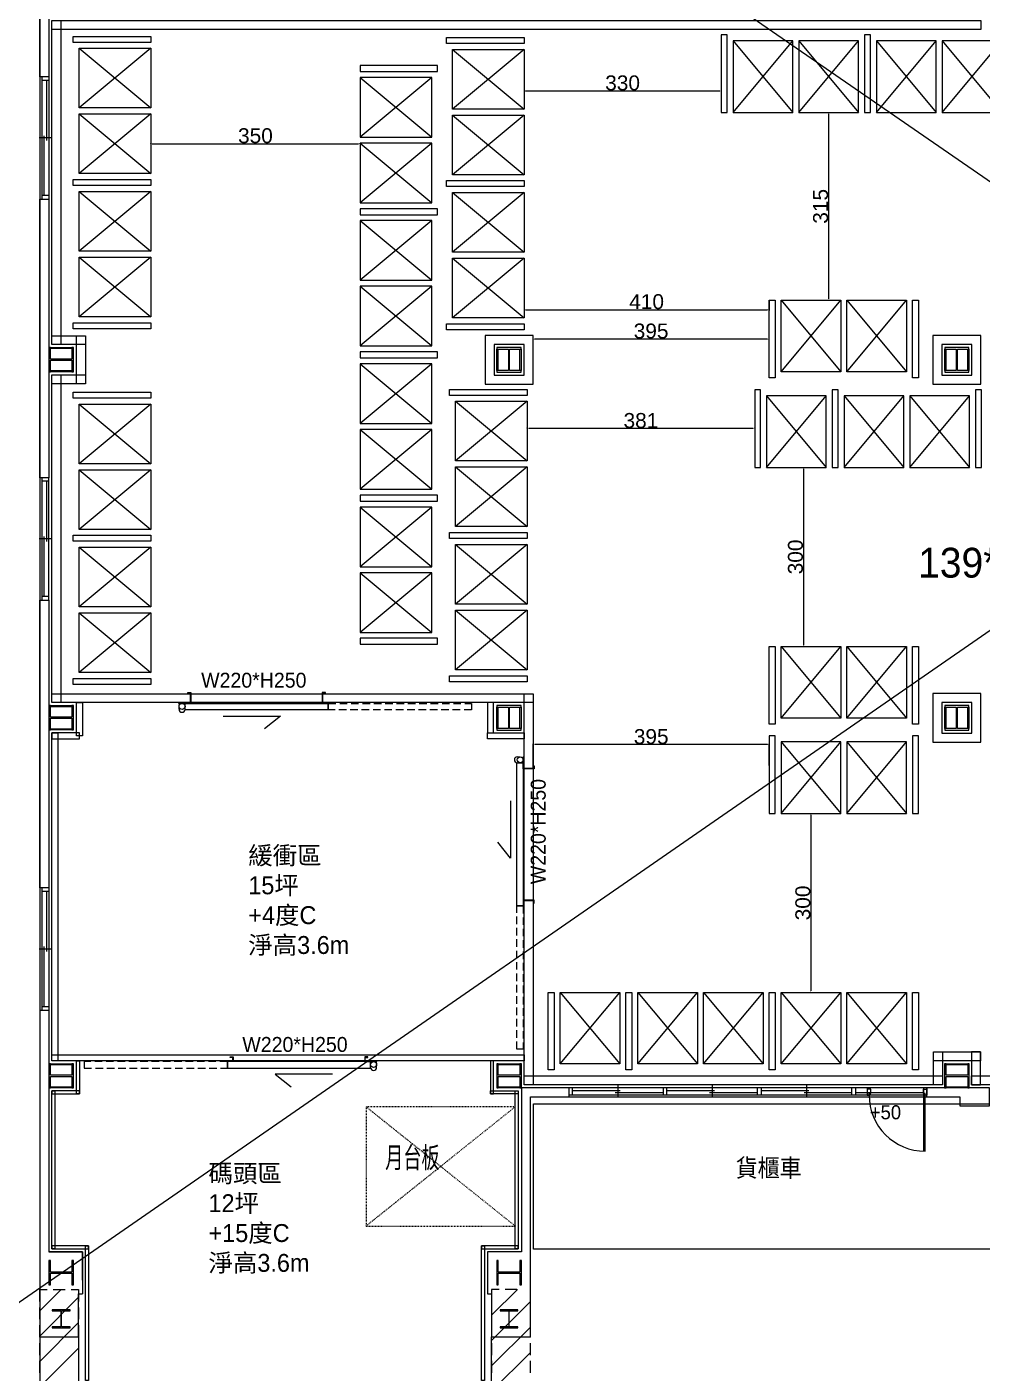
# Model space of a CAD drawing. Header units: millimetres. Extents: x -15161 to 10473752, y -72817 to 33960.
# Drawn here: x -1855 to -255, y -13872 to -11616 of the extents above; entities that cross this region are included whole.
import ezdxf
from ezdxf.enums import TextEntityAlignment as Align

# ---------------------------------------------------------------- set-up
doc = ezdxf.new("R2010")
doc.units = ezdxf.units.MM
doc.linetypes.add('HIDDEN', pattern=[9.525, 6.35, -3.175])
doc.linetypes.add('JIS_02_1.2', pattern=[2.5, 1.25, -1.25])
doc.layers.add('C6', color=6, linetype='Continuous', lineweight=5)
doc.layers.add('添利-門', color=150, linetype='Continuous', lineweight=25)
for name, color, linetype in [('PDF_幾何圖形', 7, 'Continuous'), ('PDF_文字', 7, 'Continuous'), ('TEXT', 4, 'Continuous')]:
    doc.layers.add(name, color=color, linetype=linetype)
doc.styles.add('CHINA', font='C2.SHX', dxfattribs={"width": 0.8, "bigfont": 'CHINA.SHX'})
doc.styles.add('PDF PMingLiU', font='PMingLiU.ttf')
doc.styles.get("Standard").update_dxf_attribs({"font": 'arial.ttf'})
doc.styles.add('正黑', font='Microsoft JhengHei.ttf', dxfattribs={"width": 0.9})
doc.dimstyles.new('ISO-25', dxfattribs={"dimtxt": 25, "dimasz": 2.5, "dimexe": 1.25, "dimexo": 0.625, "dimtad": 1, "dimdec": 0, "dimtxsty": 'Standard', "dimcen": 2.5, "dimadec": 0, "dimazin": 0, "dimtfac": 1, "dimtdec": 0, "dimtmove": 0, "dimatfit": 3, "dimfxl": 1, "dimarcsym": 0})

# ---------------------------------------------------------------- blocks, each defined once
blk = doc.blocks.new('拆除後的建築底圖1131126')
at = {"layer": 'PDF_幾何圖形', "lineweight": 0}
for points in [[(9532.7, 3547.1), (9532.7, -46.7), (9448.4, -46.7), (9448.4, 3547.1)], [(9547.5, 1980.5), (9547.5, 1513.5), (9532.7, 1513.5), (9532.7, 1980.5)], [(9586, 1690.9), (9589, 1690.9), (9589, 1731.6), (9586, 1731.6), (9586, 1712.1), (9550.5, 1712.1), (9550.5, 1731.6), (9547.5, 1731.6), (9547.5, 1690.9), (9550.5, 1690.9), (9550.5, 1710.4), (9586, 1710.4)], [(9550.5, 1729.9), (9550.5, 1731.6), (9586, 1731.6), (9586, 1729.9)], [(10298.2, 1693.4), (10298.2, 1690.5), (10338.8, 1690.5), (10338.8, 1693.4), (10319.4, 1693.4), (10319.4, 1729), (10338.8, 1729), (10338.8, 1732), (10298.2, 1732), (10298.2, 1729), (10317.7, 1729), (10317.7, 1693.4)], [(10298.2, 1693.4), (10298.2, 1729), (10299.9, 1729), (10299.9, 1693.4)], [(10336.7, 1693.4), (10336.7, 1729), (10338.8, 1729), (10338.8, 1693.4)], [(11048.5, 1693.4), (11048.5, 1690.5), (11088.7, 1690.5), (11088.7, 1693.4), (11069.6, 1693.4), (11069.6, 1729), (11088.7, 1729), (11088.7, 1732), (11048.5, 1732), (11048.5, 1729), (11067.5, 1729), (11067.5, 1693.4)], [(11048.5, 1693.4), (11048.5, 1729), (11050.2, 1729), (11050.2, 1693.4)], [(11087, 1693.4), (11087, 1729), (11088.7, 1729), (11088.7, 1693.4)], [(9550.5, 1690.9), (9550.5, 1693), (9586, 1693), (9586, 1690.9)], [(9586, 1090.9), (9589, 1090.9), (9589, 1131.6), (9586, 1131.6), (9586, 1112.1), (9550.5, 1112.1), (9550.5, 1131.6), (9547.5, 1131.6), (9547.5, 1090.9), (9550.5, 1090.9), (9550.5, 1110.4), (9586, 1110.4)], [(9550.5, 1129.5), (9550.5, 1131.6), (9586, 1131.6), (9586, 1129.5)], [(10298.2, 1093.1), (10298.2, 1090.5), (10338.8, 1090.5), (10338.8, 1093.1), (10319.4, 1093.1), (10319.4, 1129.1), (10338.8, 1129.1), (10338.8, 1132), (10298.2, 1132), (10298.2, 1129.1), (10317.7, 1129.1), (10317.7, 1093.1)], [(10298.2, 1093.1), (10298.2, 1129.1), (10299.9, 1129.1), (10299.9, 1093.1)], [(10336.7, 1093.1), (10336.7, 1129.1), (10338.8, 1129.1), (10338.8, 1093.1)], [(11048.5, 1093.1), (11048.5, 1090.5), (11088.7, 1090.5), (11088.7, 1093.1), (11069.6, 1093.1), (11069.6, 1129.1), (11088.7, 1129.1), (11088.7, 1132), (11048.5, 1132), (11048.5, 1129.1), (11067.5, 1129.1), (11067.5, 1093.1)], [(11048.5, 1093.1), (11048.5, 1129.1), (11050.2, 1129.1), (11050.2, 1093.1)], [(11087, 1093.1), (11087, 1129.1), (11088.7, 1129.1), (11088.7, 1093.1)], [(9550.5, 1090.9), (9550.5, 1092.6), (9586, 1092.6), (9586, 1090.9)], [(9586, 491), (9589, 491), (9589, 531.2), (9586, 531.2), (9586, 512.2), (9550.5, 512.2), (9550.5, 531.2), (9547.5, 531.2), (9547.5, 491), (9550.5, 491), (9550.5, 510), (9586, 510)], [(9550.5, 529.5), (9550.5, 531.2), (9586, 531.2), (9586, 529.5)], [(10336.3, 491), (10339.3, 491), (10339.3, 531.2), (10336.3, 531.2), (10336.3, 512.2), (10300.3, 512.2), (10300.3, 531.2), (10297.8, 531.2), (10297.8, 491), (10300.3, 491), (10300.3, 510), (10336.3, 510)], [(10300.3, 529.5), (10300.3, 531.2), (10336.3, 531.2), (10336.3, 529.5)], [(11086.6, 491), (11089.1, 491), (11089.1, 531.2), (11086.6, 531.2), (11086.6, 512.2), (11050.6, 512.2), (11050.6, 531.2), (11048, 531.2), (11048, 491), (11050.6, 491), (11050.6, 510), (11086.6, 510)], [(11050.6, 529.5), (11050.6, 531.2), (11086.6, 531.2), (11086.6, 529.5)], [(9550.5, 491), (9550.5, 492.7), (9586, 492.7), (9586, 491)], [(10282.5, 168.8), (10282.5, 145.9), (10289.3, 145.9), (10289.3, 73.9), (10354.1, 73.9), (10354.1, 475.7), (10418.4, 475.7), (11018.4, 475.7), (11073.4, 475.7), (11073.4, 460.9), (11123.4, 460.9), (11123.4, 491), (11018.4, 491), (10418.4, 491), (10339.3, 491), (10339.3, 216.2), (10282.5, 216.2), (10282.5, 168.8)], [(10300.3, 491), (10300.3, 492.7), (10336.3, 492.7), (10336.3, 491)], [(11050.6, 491), (11050.6, 492.7), (11086.6, 492.7), (11086.6, 491)], [(9586, 160.7), (9589, 160.7), (9589, 201.4), (9586, 201.4), (9586, 181.9), (9550.5, 181.9), (9550.5, 201.4), (9547.5, 201.4), (9547.5, 160.7), (9550.5, 160.7), (9550.5, 180.2), (9586, 180.2)], [(10336.3, 160.7), (10339.3, 160.7), (10339.3, 201.4), (10336.3, 201.4), (10336.3, 181.9), (10300.3, 181.9), (10300.3, 201.4), (10297.8, 201.4), (10297.8, 160.7), (10300.3, 160.7), (10300.3, 180.2), (10336.3, 180.2)], [(9583.1, 117.5), (9583.1, 118.8), (9553.4, 118.8), (9553.4, 117.5), (9567.8, 117.5), (9567.8, 90.4), (9553.4, 90.4), (9553.4, 88.8), (9583.1, 88.8), (9583.1, 90.4), (9568.7, 90.4), (9568.7, 117.5)], [(10333.3, 117.5), (10333.3, 118.8), (10303.3, 118.8), (10303.3, 117.5), (10318.1, 117.5), (10318.1, 90.4), (10303.3, 90.4), (10303.3, 88.8), (10333.3, 88.8), (10333.3, 90.4), (10318.9, 90.4), (10318.9, 117.5)]]:
    blk.add_lwpolyline(points, close=True, dxfattribs=at)
for points in [[(9547.5, 2386.1), (9547.5, 2185.4), (9532.7, 2185.4), (9532.7, 2386.1)], [(9532.7, 2185.4), (9532.7, 1980.5)], [(9535.6, 2185.4), (9535.6, 1980.5)], [(9547.5, 2179.5), (9535.6, 2179.5)], [(9543.7, 2179.5), (9543.7, 2078.7)], [(9547.5, 2185.4), (9547.5, 1980.5)], [(9551.7, 2083), (9531.4, 2083)], [(9539.5, 1986.4), (9539.5, 2086.8)], [(9547.5, 1986.4), (9535.6, 1986.4)], [(9532.7, 1513.5), (9532.7, 1308.6), (9547.5, 1308.6), (9547.5, 1513.5)], [(9535.6, 1513.5), (9535.6, 1308.6)], [(9547.5, 1507.6), (9535.6, 1507.6)], [(9543.7, 1507.6), (9543.7, 1406.8)], [(9551.7, 1411), (9531.4, 1411)], [(9539.5, 1314.5), (9539.5, 1414.8)], [(9547.5, 1308.6), (9547.5, 826.3), (9532.7, 826.3), (9532.7, 1308.6)], [(9547.5, 1314.5), (9535.6, 1314.5)], [(9532.7, 826.3), (9532.7, 621), (9547.5, 621), (9547.5, 216.2), (9603.8, 216.2), (9603.8, 168.8), (9603.8, 216.2), (9547.5, 216.2)], [(9535.6, 826.3), (9535.6, 621)], [(9547.5, 820), (9535.6, 820)], [(9543.7, 820), (9543.7, 719.6)], [(9547.5, 826.3), (9547.5, 621)], [(9551.7, 723.4), (9531.4, 723.4)], [(9539.5, 626.9), (9539.5, 727.7)], [(9532.7, 621), (9532.7, 73.9), (9597.5, 73.9), (9597.5, 145.9), (9603.8, 145.9)], [(9547.5, 626.9), (9535.6, 626.9)], [(11018.4, 475.7), (11018.4, 491), (11018.4, 478.7), (10418.4, 478.7)], [(10418.4, 491), (10418.4, 475.7)], [(10424.4, 491), (10424.4, 478.7)], [(10424.4, 486.8), (10504.4, 486.8)], [(10576.4, 482.9), (10496.3, 482.9)], [(10500.6, 494.8), (10500.6, 474.9)], [(10576.4, 491), (10576.4, 478.7)], [(10582.3, 491), (10582.3, 478.7)], [(10582.3, 486.8), (10662.3, 486.8)], [(10734.3, 482.9), (10654.3, 482.9)], [(10658.5, 494.8), (10658.5, 474.9)], [(10734.3, 478.7), (10734.3, 491)], [(10740.6, 491), (10740.6, 478.7)], [(10740.6, 486.8), (10820.7, 486.8)], [(10892.6, 482.9), (10812.6, 482.9)], [(10816.4, 494.8), (10816.4, 474.9)], [(10892.6, 478.7), (10892.6, 491)], [(10898.6, 491), (10898.6, 478.7)], [(11012.5, 482.9), (10898.6, 482.9)], [(10918.5, 491), (10918.5, 478.7), (10921.4, 478.7), (10921.4, 481.7), (10924.4, 481.7), (10924.4, 488.9), (10918.5, 488.9)], [(11012.5, 491), (11012.5, 478.7)], [(11018.4, 478.7), (11015.4, 478.7), (11015.4, 481.7), (11012.5, 481.7), (11012.5, 488.9), (11018.4, 488.9)], [(10339.3, 216.2), (10282.5, 216.2), (10282.5, 168.8)], [(9603.8, 168.8), (9603.8, 145.9)], [(9532.7, 133.2), (9532.7, 153.1), (9545, 153.1)], [(9532.7, 117.1), (9568.2, 153.1)], [(9532.7, 74.8), (9597.5, 140)], [(9555.1, 153.1), (9575, 153.1)], [(9585.2, 153.1), (9597.5, 153.1), (9597.5, 133.2)], [(10301.6, 153.1), (10289.3, 153.1), (10289.3, 133.2)], [(10289.3, 109.9), (10332.5, 153.1)], [(10289.3, 152.3), (10289.7, 153.1)], [(10331.6, 153.1), (10311.7, 153.1)], [(10354.1, 133.2), (10354.1, 153.1)], [(9532.7, 103.1), (9532.7, 123)], [(9597.5, 123), (9597.5, 103.1)], [(10289.3, 67.6), (10354.1, 132.8)], [(10289.3, 123), (10289.3, 103.1)], [(9532.7, 32.4), (9597.5, 97.6)], [(9532.7, 73.1), (9532.7, 93.4)], [(9597.5, 93.4), (9597.5, 73.1)], [(10289.3, 93.4), (10289.3, 73.1)], [(10354.1, 73.1), (10354.1, 93.4)], [(9597.5, 73.9), (9597.5, -4.4), (10289.3, -4.4), (10289.3, 73.9)], [(10289.3, 25.2), (10354.1, 90)], [(9532.7, 43), (9532.7, 63.3)], [(9532.7, -9.9), (9597.5, 54.9)], [(9597.5, 63.3), (9597.5, 43)], [(10289.3, 63.3), (10289.3, 43)], [(10289.3, -17.1), (10354.1, 47.7)], [(10354.1, 43), (10354.1, 63.3)], [(9532.7, 13.4), (9532.7, 33.3)], [(9597.5, 33.3), (9597.5, 13.4)], [(10289.3, 33.3), (10289.3, 13.4)], [(10354.1, 13.4), (10354.1, 33.3)]]:
    blk.add_lwpolyline(points, dxfattribs=at)
blk.add_lwpolyline([(10921.4, 478.7, 0.412784), (11015.4, 384.7), (11015.4, 478.7), (11012.5, 478.7), (11012.5, 384.7)], format="xyb", dxfattribs=at)
at = {"layer": 'PDF_文字', "insert": (10922.7, 449.9), "char_height": 23.61, "attachment_point": 4, "style": 'PDF PMingLiU'}
blk.add_mtext('+50', dxfattribs=at)
blk = doc.blocks.new('*D116')
at = {"color": 0, "lineweight": -2, "transparency": 16777216}
for p, q in [((-1022.2, -11704.3), (-1022.2, -11724.7)), ((-692.1, -11704.3), (-692.1, -11724.7)), ((-1019.7, -11723.4), (-694.6, -11723.4))]:
    blk.add_line(p, q, dxfattribs=at)
at = {"color": 0, "transparency": 16777216}
for points in [[(-1019.7, -11723), (-1019.7, -11723.9), (-1022.2, -11723.4)], [(-694.6, -11723), (-694.6, -11723.9), (-692.1, -11723.4)]]:
    blk.add_solid(points, dxfattribs=at)
at = {"layer": 'Defpoints', "color": 0, "transparency": 16777216}
for p in [(-1022.2, -11703.7), (-692.1, -11703.7), (-692.1, -11723.4)]:
    blk.add_point(p, dxfattribs=at)
at = {"color": 0, "transparency": 16777216, "insert": (-857.2, -11710), "char_height": 25, "attachment_point": 5}
blk.add_mtext('330', dxfattribs=at)
blk = doc.blocks.new('*D120')
at = {"color": 0, "lineweight": -2, "transparency": 16777216}
for p, q in [((-1647.5, -11811.3), (-1647.5, -11810.7)), ((-1645, -11811.9), (-1299.5, -11811.9)), ((-1297, -11811.3), (-1297, -11810.7))]:
    blk.add_line(p, q, dxfattribs=at)
at = {"color": 0, "transparency": 16777216}
for points in [[(-1645, -11811.5), (-1645, -11812.3), (-1647.5, -11811.9)], [(-1299.5, -11811.5), (-1299.5, -11812.3), (-1297, -11811.9)]]:
    blk.add_solid(points, dxfattribs=at)
at = {"layer": 'Defpoints', "color": 0, "transparency": 16777216}
for p in [(-1647.5, -11811.9), (-1297, -11811.9), (-1297, -11811.9)]:
    blk.add_point(p, dxfattribs=at)
at = {"color": 0, "transparency": 16777216, "insert": (-1472.2, -11798.5), "char_height": 25, "attachment_point": 5}
blk.add_mtext('350', dxfattribs=at)
blk = doc.blocks.new('*D121')
at = {"color": 0, "lineweight": -2, "transparency": 16777216}
for p, q in [((-1007.2, -12138.6), (-1007.2, -12137.9)), ((-614.3, -12139.2), (-1004.7, -12139.2)), ((-611.8, -12138.6), (-611.8, -12137.9))]:
    blk.add_line(p, q, dxfattribs=at)
at = {"color": 0, "transparency": 16777216}
for points in [[(-1004.7, -12138.8), (-1004.7, -12139.6), (-1007.2, -12139.2)], [(-614.3, -12138.8), (-614.3, -12139.6), (-611.8, -12139.2)]]:
    blk.add_solid(points, dxfattribs=at)
at = {"layer": 'Defpoints', "color": 0, "transparency": 16777216}
for p in [(-1007.2, -12139.2), (-1007.2, -12139.2), (-611.8, -12139.2)]:
    blk.add_point(p, dxfattribs=at)
at = {"color": 0, "transparency": 16777216, "insert": (-809.5, -12125.8), "char_height": 25, "attachment_point": 5}
blk.add_mtext('395', dxfattribs=at)
blk = doc.blocks.new('*D122')
at = {"color": 0, "lineweight": -2, "transparency": 16777216}
for p, q in [((-1022.2, -12054.3), (-1022.2, -12091.2)), ((-1019.7, -12090), (-614.3, -12090)), ((-611.8, -12074.8), (-611.8, -12091.2))]:
    blk.add_line(p, q, dxfattribs=at)
at = {"color": 0, "transparency": 16777216}
for points in [[(-1019.7, -12089.5), (-1019.7, -12090.4), (-1022.2, -12090)], [(-614.3, -12089.5), (-614.3, -12090.4), (-611.8, -12090)]]:
    blk.add_solid(points, dxfattribs=at)
at = {"layer": 'Defpoints', "color": 0, "transparency": 16777216}
for p in [(-1022.2, -12053.7), (-611.8, -12074.2), (-611.8, -12090)]:
    blk.add_point(p, dxfattribs=at)
at = {"color": 0, "transparency": 16777216, "insert": (-817, -12076.6), "char_height": 25, "attachment_point": 5}
blk.add_mtext('410', dxfattribs=at)
blk = doc.blocks.new('*D123')
at = {"color": 0, "lineweight": -2, "transparency": 16777216}
for p, q in [((-1017, -12288.6), (-1017, -12287.9)), ((-638.5, -12289.2), (-1014.5, -12289.2)), ((-636, -12288.6), (-636, -12287.9))]:
    blk.add_line(p, q, dxfattribs=at)
at = {"color": 0, "transparency": 16777216}
for points in [[(-1014.5, -12288.8), (-1014.5, -12289.6), (-1017, -12289.2)], [(-638.5, -12288.8), (-638.5, -12289.6), (-636, -12289.2)]]:
    blk.add_solid(points, dxfattribs=at)
at = {"layer": 'Defpoints', "color": 0, "transparency": 16777216}
for p in [(-1017, -12289.2), (-1017, -12289.2), (-636, -12289.2)]:
    blk.add_point(p, dxfattribs=at)
at = {"color": 0, "transparency": 16777216, "insert": (-826.5, -12275.8), "char_height": 25, "attachment_point": 5}
blk.add_mtext('381', dxfattribs=at)
blk = doc.blocks.new('*D124')
at = {"color": 0, "lineweight": -2, "transparency": 16777216}
for p, q in [((-554.2, -12356.7), (-554.2, -12652)), ((-553.6, -12354.2), (-553, -12354.2)), ((-553.6, -12654.5), (-553, -12654.5))]:
    blk.add_line(p, q, dxfattribs=at)
at = {"color": 0, "transparency": 16777216}
for points in [[(-554.6, -12356.7), (-553.8, -12356.7), (-554.2, -12354.2)], [(-554.6, -12652), (-553.8, -12652), (-554.2, -12654.5)]]:
    blk.add_solid(points, dxfattribs=at)
at = {"layer": 'Defpoints', "color": 0, "transparency": 16777216}
for p in [(-554.2, -12354.2), (-554.2, -12654.5), (-554.2, -12654.5)]:
    blk.add_point(p, dxfattribs=at)
at = {"color": 0, "transparency": 16777216, "insert": (-567.6, -12504.3), "char_height": 25, "attachment_point": 5, "rotation": 90}
blk.add_mtext('300', dxfattribs=at)
blk = doc.blocks.new('*D125')
at = {"color": 0, "lineweight": -2, "transparency": 16777216}
for p, q in [((-541.8, -12936.8), (-541.8, -13231.6)), ((-541.1, -12934.3), (-540.5, -12934.3)), ((-541.1, -13234.1), (-540.5, -13234.1))]:
    blk.add_line(p, q, dxfattribs=at)
at = {"color": 0, "transparency": 16777216}
for points in [[(-542.2, -12936.8), (-541.3, -12936.8), (-541.8, -12934.3)], [(-542.2, -13231.6), (-541.3, -13231.6), (-541.8, -13234.1)]]:
    blk.add_solid(points, dxfattribs=at)
at = {"layer": 'Defpoints', "color": 0, "transparency": 16777216}
for p in [(-541.8, -12934.3), (-541.8, -13234.1), (-541.8, -13234.1)]:
    blk.add_point(p, dxfattribs=at)
at = {"color": 0, "transparency": 16777216, "insert": (-555.2, -13084.2), "char_height": 25, "attachment_point": 5, "rotation": 90}
blk.add_mtext('300', dxfattribs=at)
blk = doc.blocks.new('*D126')
at = {"color": 0, "lineweight": -2, "transparency": 16777216}
for p, q in [((-1006.8, -12853.6), (-1006.8, -12817.6)), ((-614.3, -12818.9), (-1004.3, -12818.9)), ((-611.8, -12854), (-611.8, -12817.6))]:
    blk.add_line(p, q, dxfattribs=at)
at = {"color": 0, "transparency": 16777216}
for points in [[(-1004.3, -12818.5), (-1004.3, -12819.3), (-1006.8, -12818.9)], [(-614.3, -12818.5), (-614.3, -12819.3), (-611.8, -12818.9)]]:
    blk.add_solid(points, dxfattribs=at)
at = {"layer": 'Defpoints', "color": 0, "transparency": 16777216}
for p in [(-1006.8, -12818.9), (-1006.8, -12854.2), (-611.8, -12854.6)]:
    blk.add_point(p, dxfattribs=at)
at = {"color": 0, "transparency": 16777216, "insert": (-809.3, -12805.5), "char_height": 25, "attachment_point": 5}
blk.add_mtext('395', dxfattribs=at)
blk = doc.blocks.new('*D127')
at = {"color": 0, "lineweight": -2, "transparency": 16777216}
for p, q in [((-512.1, -11761.7), (-512.1, -12071.7)), ((-511.5, -11759.2), (-510.9, -11759.2)), ((-511.5, -12074.2), (-510.9, -12074.2))]:
    blk.add_line(p, q, dxfattribs=at)
at = {"color": 0, "transparency": 16777216}
for points in [[(-512.5, -11761.7), (-511.7, -11761.7), (-512.1, -11759.2)], [(-512.5, -12071.7), (-511.7, -12071.7), (-512.1, -12074.2)]]:
    blk.add_solid(points, dxfattribs=at)
at = {"layer": 'Defpoints', "color": 0, "transparency": 16777216}
for p in [(-512.1, -11759.2), (-512.1, -12074.2), (-512.1, -12074.2)]:
    blk.add_point(p, dxfattribs=at)
at = {"color": 0, "transparency": 16777216, "insert": (-525.5, -11916.7), "char_height": 25, "attachment_point": 5, "rotation": 90}
blk.add_mtext('315', dxfattribs=at)

msp = doc.modelspace()

# ---------------------------------------------------------------- linework, layer by layer
at = {"color": 230}
for p, q in [((-2764.4316, -10132.7848), (3296.1753, -14319.3759)), ((3360.8703, -10132.7848), (-2764.4316, -14374.5564))]:
    msp.add_line(p, q, dxfattribs=at)
at = {"color": 8, "lineweight": 13, "ltscale": 0.13}
for p, q in [((-672.1321, -11759.187), (-572.1321, -11639.187)), ((-672.1321, -11639.187), (-572.1321, -11759.187)), ((-562.1321, -11759.187), (-462.1321, -11639.187)), ((-562.1321, -11639.187), (-462.1321, -11759.187)), ((-432.1321, -11759.187), (-332.1321, -11639.187)), ((-432.1321, -11639.187), (-332.1321, -11759.187)), ((-322.1321, -11759.187), (-222.1321, -11639.187)), ((-322.1321, -11639.187), (-222.1321, -11759.187)), ((-1647.4706, -11651.9089), (-1767.4706, -11751.9089)), ((-1767.4706, -11651.9089), (-1647.4706, -11751.9089)), ((-1022.1997, -11653.6923), (-1142.1997, -11753.6923)), ((-1142.1997, -11653.6923), (-1022.1997, -11753.6923)), ((-1297.001, -11700.7081), (-1177.001, -11800.7081)), ((-1177.001, -11700.7081), (-1297.001, -11800.7081)), ((-1647.4706, -11761.9089), (-1767.4706, -11861.9089)), ((-1767.4706, -11761.9089), (-1647.4706, -11861.9089)), ((-1022.1997, -11763.6923), (-1142.1997, -11863.6923)), ((-1142.1997, -11763.6923), (-1022.1997, -11863.6923)), ((-1297.001, -11810.7081), (-1177.001, -11910.7081)), ((-1177.001, -11810.7081), (-1297.001, -11910.7081)), ((-1647.4706, -11891.9089), (-1767.4706, -11991.9089)), ((-1767.4706, -11891.9089), (-1647.4706, -11991.9089)), ((-1022.1997, -11893.6923), (-1142.1997, -11993.6923)), ((-1142.1997, -11893.6923), (-1022.1997, -11993.6923)), ((-1297.001, -11940.7081), (-1177.001, -12040.7081)), ((-1177.001, -11940.7081), (-1297.001, -12040.7081)), ((-1647.4706, -12001.9089), (-1767.4706, -12101.9089)), ((-1767.4706, -12001.9089), (-1647.4706, -12101.9089)), ((-1022.1997, -12003.6923), (-1142.1997, -12103.6923)), ((-1142.1997, -12003.6923), (-1022.1997, -12103.6923)), ((-1297.001, -12050.7081), (-1177.001, -12150.7081)), ((-1177.001, -12050.7081), (-1297.001, -12150.7081)), ((-591.7662, -12074.187), (-491.7662, -12194.187)), ((-591.7662, -12194.187), (-491.7662, -12074.187)), ((-481.7662, -12074.187), (-381.7662, -12194.187)), ((-481.7662, -12194.187), (-381.7662, -12074.187)), ((-1297.001, -12180.7081), (-1177.001, -12280.7081)), ((-1177.001, -12180.7081), (-1297.001, -12280.7081)), ((-1647.4706, -12248.0793), (-1767.4706, -12348.0793)), ((-1767.4706, -12248.0793), (-1647.4706, -12348.0793)), ((-1017.001, -12243.5021), (-1137.001, -12343.5021)), ((-1137.001, -12243.5021), (-1017.001, -12343.5021)), ((-615.9686, -12354.187), (-515.9686, -12234.187)), ((-615.9686, -12234.187), (-515.9686, -12354.187)), ((-485.9686, -12354.187), (-385.9686, -12234.187)), ((-485.9686, -12234.187), (-385.9686, -12354.187)), ((-375.9686, -12354.187), (-275.9686, -12234.187)), ((-375.9686, -12234.187), (-275.9686, -12354.187)), ((-1297.001, -12290.7081), (-1177.001, -12390.7081)), ((-1177.001, -12290.7081), (-1297.001, -12390.7081)), ((-1647.4706, -12358.0793), (-1767.4706, -12458.0793)), ((-1767.4706, -12358.0793), (-1647.4706, -12458.0793)), ((-1017.001, -12353.5021), (-1137.001, -12453.5021)), ((-1137.001, -12353.5021), (-1017.001, -12453.5021)), ((-1297.001, -12420.7081), (-1177.001, -12520.7081)), ((-1177.001, -12420.7081), (-1297.001, -12520.7081)), ((-1647.4706, -12488.0793), (-1767.4706, -12588.0793)), ((-1767.4706, -12488.0793), (-1647.4706, -12588.0793)), ((-1017.001, -12483.5021), (-1137.001, -12583.5021)), ((-1137.001, -12483.5021), (-1017.001, -12583.5021)), ((-1297.001, -12530.7081), (-1177.001, -12630.7081)), ((-1177.001, -12530.7081), (-1297.001, -12630.7081)), ((-1647.4706, -12598.0793), (-1767.4706, -12698.0793)), ((-1767.4706, -12598.0793), (-1647.4706, -12698.0793)), ((-1017.001, -12593.5021), (-1137.001, -12693.5021)), ((-1137.001, -12593.5021), (-1017.001, -12693.5021)), ((-591.7662, -12654.4683), (-491.7662, -12774.4683)), ((-591.7662, -12774.4683), (-491.7662, -12654.4683)), ((-481.7662, -12654.4683), (-381.7662, -12774.4683)), ((-481.7662, -12774.4683), (-381.7662, -12654.4683)), ((-591.7662, -12934.2826), (-491.7662, -12814.2826)), ((-591.7662, -12814.2826), (-491.7662, -12934.2826)), ((-481.7662, -12934.2826), (-381.7662, -12814.2826)), ((-481.7662, -12814.2826), (-381.7662, -12934.2826)), ((-961.7662, -13234.1098), (-861.7662, -13354.1098)), ((-961.7662, -13354.1098), (-861.7662, -13234.1098)), ((-831.7662, -13234.1098), (-731.7662, -13354.1098)), ((-831.7662, -13354.1098), (-731.7662, -13234.1098)), ((-721.7662, -13234.1098), (-621.7662, -13354.1098)), ((-721.7662, -13354.1098), (-621.7662, -13234.1098)), ((-591.7662, -13234.1098), (-491.7662, -13354.1098)), ((-591.7662, -13354.1098), (-491.7662, -13234.1098)), ((-481.7662, -13234.1098), (-381.7662, -13354.1098)), ((-481.7662, -13354.1098), (-381.7662, -13234.1098))]:
    msp.add_line(p, q, dxfattribs=at)
at = {"color": 94}
for points in [[(-257.155, -11605.4957), (-257.155, -11620.4957), (-1813.3405, -11620.4957), (-1813.3405, -11605.4957)], [(-1798.3405, -12148.5405), (-1813.3405, -12148.5405), (-1813.3405, -11605.4957), (-1798.3405, -11605.4957)], [(-1756.8471, -12133.5405), (-1756.8471, -12148.5405), (-1813.3405, -12148.5405), (-1813.3405, -12133.5405)], [(-1756.8471, -12214.1867), (-1771.8471, -12214.1867), (-1771.8471, -12133.5405), (-1756.8471, -12133.5405)], [(-1087.4361, -12214.6104), (-1007.2127, -12214.6104), (-1007.2127, -12133.1169), (-1087.4361, -12133.1169)], [(-337.3783, -12214.6104), (-257.155, -12214.6104), (-257.155, -12133.1169), (-337.3783, -12133.1169)], [(-1072.4361, -12199.6104), (-1022.2127, -12199.6104), (-1022.2127, -12148.1169), (-1072.4361, -12148.1169)], [(-322.3783, -12199.6104), (-272.155, -12199.6104), (-272.155, -12148.1169), (-322.3783, -12148.1169)], [(-1798.3405, -12748.5021), (-1813.3405, -12748.5021), (-1813.3405, -12199.1867), (-1798.3405, -12199.1867)], [(-1756.8471, -12199.1867), (-1756.8471, -12214.1867), (-1813.3405, -12214.1867), (-1813.3405, -12199.1867)], [(-1813.3405, -12748.5021), (-1813.3405, -12733.5021), (-1007.001, -12733.5021), (-1007.001, -12748.5021)], [(-1007.001, -13389.1098), (-1022.001, -13389.1098), (-1022.001, -12733.5021), (-1007.001, -12733.5021)], [(-337.3783, -12814.572), (-257.155, -12814.572), (-257.155, -12733.0785), (-337.3783, -12733.0785)], [(-322.3783, -12799.572), (-272.155, -12799.572), (-272.155, -12748.0785), (-322.3783, -12748.0785)], [(-321.5315, -13389.1098), (-336.5315, -13389.1098), (-336.5315, -13333.8869), (-321.5315, -13333.8869)], [(-336.5315, -13348.8869), (-336.5315, -13333.8869), (-258.0021, -13333.8869), (-258.0021, -13348.8869)], [(-273.0021, -13389.1098), (-258.0021, -13389.1098), (-258.0021, -13333.8869), (-273.0021, -13333.8869)], [(-321.5315, -13374.1098), (-321.5315, -13389.1098), (-1022.001, -13389.1098), (-1022.001, -13374.1098)], [(428.7379, -13374.1098), (428.7379, -13389.1098), (-273.0021, -13389.1098), (-273.0021, -13374.1098)]]:
    msp.add_lwpolyline(points, close=True, dxfattribs=at)
at = {"color": 8, "lineweight": 13, "ltscale": 0.13}
for points in [[(-1777.4706, -11641.9089), (-1777.4706, -11631.9089), (-1647.4706, -11631.9089), (-1647.4706, -11641.9089)], [(-1152.1997, -11643.6923), (-1152.1997, -11633.6923), (-1022.1997, -11633.6923), (-1022.1997, -11643.6923)], [(-682.1321, -11629.187), (-692.1321, -11629.187), (-692.1321, -11759.187), (-682.1321, -11759.187)], [(-672.1321, -11759.187), (-572.1321, -11759.187), (-572.1321, -11639.187), (-672.1321, -11639.187)], [(-562.1321, -11759.187), (-462.1321, -11759.187), (-462.1321, -11639.187), (-562.1321, -11639.187)], [(-442.1321, -11629.187), (-452.1321, -11629.187), (-452.1321, -11759.187), (-442.1321, -11759.187)], [(-442.1321, -11629.187), (-452.1321, -11629.187), (-452.1321, -11759.187), (-442.1321, -11759.187)], [(-432.1321, -11759.187), (-332.1321, -11759.187), (-332.1321, -11639.187), (-432.1321, -11639.187)], [(-322.1321, -11759.187), (-222.1321, -11759.187), (-222.1321, -11639.187), (-322.1321, -11639.187)], [(-1647.4706, -11651.9089), (-1647.4706, -11751.9089), (-1767.4706, -11751.9089), (-1767.4706, -11651.9089)], [(-1022.1997, -11653.6923), (-1022.1997, -11753.6923), (-1142.1997, -11753.6923), (-1142.1997, -11653.6923)], [(-1167.001, -11690.7081), (-1167.001, -11680.7081), (-1297.001, -11680.7081), (-1297.001, -11690.7081)], [(-1297.001, -11700.7081), (-1297.001, -11800.7081), (-1177.001, -11800.7081), (-1177.001, -11700.7081)], [(-1647.4706, -11761.9089), (-1647.4706, -11861.9089), (-1767.4706, -11861.9089), (-1767.4706, -11761.9089)], [(-1022.1997, -11763.6923), (-1022.1997, -11863.6923), (-1142.1997, -11863.6923), (-1142.1997, -11763.6923)], [(-1297.001, -11810.7081), (-1297.001, -11910.7081), (-1177.001, -11910.7081), (-1177.001, -11810.7081)], [(-1777.4706, -11881.9089), (-1777.4706, -11871.9089), (-1647.4706, -11871.9089), (-1647.4706, -11881.9089)], [(-1777.4706, -11881.9089), (-1777.4706, -11871.9089), (-1647.4706, -11871.9089), (-1647.4706, -11881.9089)], [(-1152.1997, -11883.6923), (-1152.1997, -11873.6923), (-1022.1997, -11873.6923), (-1022.1997, -11883.6923)], [(-1152.1997, -11883.6923), (-1152.1997, -11873.6923), (-1022.1997, -11873.6923), (-1022.1997, -11883.6923)], [(-1647.4706, -11891.9089), (-1647.4706, -11991.9089), (-1767.4706, -11991.9089), (-1767.4706, -11891.9089)], [(-1022.1997, -11893.6923), (-1022.1997, -11993.6923), (-1142.1997, -11993.6923), (-1142.1997, -11893.6923)], [(-1167.001, -11930.7081), (-1167.001, -11920.7081), (-1297.001, -11920.7081), (-1297.001, -11930.7081)], [(-1167.001, -11930.7081), (-1167.001, -11920.7081), (-1297.001, -11920.7081), (-1297.001, -11930.7081)], [(-1297.001, -11940.7081), (-1297.001, -12040.7081), (-1177.001, -12040.7081), (-1177.001, -11940.7081)], [(-1647.4706, -12001.9089), (-1647.4706, -12101.9089), (-1767.4706, -12101.9089), (-1767.4706, -12001.9089)], [(-1022.1997, -12003.6923), (-1022.1997, -12103.6923), (-1142.1997, -12103.6923), (-1142.1997, -12003.6923)], [(-1297.001, -12050.7081), (-1297.001, -12150.7081), (-1177.001, -12150.7081), (-1177.001, -12050.7081)], [(-601.7662, -12204.187), (-611.7662, -12204.187), (-611.7662, -12074.187), (-601.7662, -12074.187)], [(-591.7662, -12074.187), (-491.7662, -12074.187), (-491.7662, -12194.187), (-591.7662, -12194.187)], [(-481.7662, -12074.187), (-381.7662, -12074.187), (-381.7662, -12194.187), (-481.7662, -12194.187)], [(-361.7662, -12204.187), (-371.7662, -12204.187), (-371.7662, -12074.187), (-361.7662, -12074.187)], [(-1777.4706, -12121.9089), (-1777.4706, -12111.9089), (-1647.4706, -12111.9089), (-1647.4706, -12121.9089)], [(-1152.1997, -12123.6923), (-1152.1997, -12113.6923), (-1022.1997, -12113.6923), (-1022.1997, -12123.6923)], [(-1167.001, -12170.7081), (-1167.001, -12160.7081), (-1297.001, -12160.7081), (-1297.001, -12170.7081)], [(-1167.001, -12170.7081), (-1167.001, -12160.7081), (-1297.001, -12160.7081), (-1297.001, -12170.7081)], [(-1297.001, -12180.7081), (-1297.001, -12280.7081), (-1177.001, -12280.7081), (-1177.001, -12180.7081)], [(-1147.001, -12233.5021), (-1147.001, -12223.5021), (-1017.001, -12223.5021), (-1017.001, -12233.5021)], [(-625.9686, -12224.187), (-635.9686, -12224.187), (-635.9686, -12354.187), (-625.9686, -12354.187)], [(-495.9686, -12224.187), (-505.9686, -12224.187), (-505.9686, -12354.187), (-495.9686, -12354.187)], [(-495.9686, -12224.187), (-505.9686, -12224.187), (-505.9686, -12354.187), (-495.9686, -12354.187)], [(-255.9686, -12224.187), (-265.9686, -12224.187), (-265.9686, -12354.187), (-255.9686, -12354.187)], [(-255.9686, -12224.187), (-265.9686, -12224.187), (-265.9686, -12354.187), (-255.9686, -12354.187)], [(-1777.4706, -12238.0793), (-1777.4706, -12228.0793), (-1647.4706, -12228.0793), (-1647.4706, -12238.0793)], [(-1647.4706, -12248.0793), (-1647.4706, -12348.0793), (-1767.4706, -12348.0793), (-1767.4706, -12248.0793)], [(-1017.001, -12243.5021), (-1017.001, -12343.5021), (-1137.001, -12343.5021), (-1137.001, -12243.5021)], [(-615.9686, -12354.187), (-515.9686, -12354.187), (-515.9686, -12234.187), (-615.9686, -12234.187)], [(-485.9686, -12354.187), (-385.9686, -12354.187), (-385.9686, -12234.187), (-485.9686, -12234.187)], [(-375.9686, -12354.187), (-275.9686, -12354.187), (-275.9686, -12234.187), (-375.9686, -12234.187)], [(-1297.001, -12290.7081), (-1297.001, -12390.7081), (-1177.001, -12390.7081), (-1177.001, -12290.7081)], [(-1647.4706, -12358.0793), (-1647.4706, -12458.0793), (-1767.4706, -12458.0793), (-1767.4706, -12358.0793)], [(-1017.001, -12353.5021), (-1017.001, -12453.5021), (-1137.001, -12453.5021), (-1137.001, -12353.5021)], [(-1167.001, -12410.7081), (-1167.001, -12400.7081), (-1297.001, -12400.7081), (-1297.001, -12410.7081)], [(-1167.001, -12410.7081), (-1167.001, -12400.7081), (-1297.001, -12400.7081), (-1297.001, -12410.7081)], [(-1297.001, -12420.7081), (-1297.001, -12520.7081), (-1177.001, -12520.7081), (-1177.001, -12420.7081)], [(-1777.4706, -12478.0793), (-1777.4706, -12468.0793), (-1647.4706, -12468.0793), (-1647.4706, -12478.0793)], [(-1777.4706, -12478.0793), (-1777.4706, -12468.0793), (-1647.4706, -12468.0793), (-1647.4706, -12478.0793)], [(-1147.001, -12473.5021), (-1147.001, -12463.5021), (-1017.001, -12463.5021), (-1017.001, -12473.5021)], [(-1147.001, -12473.5021), (-1147.001, -12463.5021), (-1017.001, -12463.5021), (-1017.001, -12473.5021)], [(-1647.4706, -12488.0793), (-1647.4706, -12588.0793), (-1767.4706, -12588.0793), (-1767.4706, -12488.0793)], [(-1017.001, -12483.5021), (-1017.001, -12583.5021), (-1137.001, -12583.5021), (-1137.001, -12483.5021)], [(-1297.001, -12530.7081), (-1297.001, -12630.7081), (-1177.001, -12630.7081), (-1177.001, -12530.7081)], [(-1647.4706, -12598.0793), (-1647.4706, -12698.0793), (-1767.4706, -12698.0793), (-1767.4706, -12598.0793)], [(-1017.001, -12593.5021), (-1017.001, -12693.5021), (-1137.001, -12693.5021), (-1137.001, -12593.5021)], [(-1167.001, -12650.7081), (-1167.001, -12640.7081), (-1297.001, -12640.7081), (-1297.001, -12650.7081)], [(-601.7662, -12784.4683), (-611.7662, -12784.4683), (-611.7662, -12654.4683), (-601.7662, -12654.4683)], [(-591.7662, -12654.4683), (-491.7662, -12654.4683), (-491.7662, -12774.4683), (-591.7662, -12774.4683)], [(-481.7662, -12654.4683), (-381.7662, -12654.4683), (-381.7662, -12774.4683), (-481.7662, -12774.4683)], [(-361.7662, -12784.4683), (-371.7662, -12784.4683), (-371.7662, -12654.4683), (-361.7662, -12654.4683)], [(-1777.4706, -12718.0793), (-1777.4706, -12708.0793), (-1647.4706, -12708.0793), (-1647.4706, -12718.0793)], [(-1147.001, -12713.5021), (-1147.001, -12703.5021), (-1017.001, -12703.5021), (-1017.001, -12713.5021)], [(-601.7662, -12804.2826), (-611.7662, -12804.2826), (-611.7662, -12934.2826), (-601.7662, -12934.2826)], [(-591.7662, -12934.2826), (-491.7662, -12934.2826), (-491.7662, -12814.2826), (-591.7662, -12814.2826)], [(-481.7662, -12934.2826), (-381.7662, -12934.2826), (-381.7662, -12814.2826), (-481.7662, -12814.2826)], [(-361.7662, -12804.2826), (-371.7662, -12804.2826), (-371.7662, -12934.2826), (-361.7662, -12934.2826)], [(-971.7662, -13364.1098), (-981.7662, -13364.1098), (-981.7662, -13234.1098), (-971.7662, -13234.1098)], [(-961.7662, -13234.1098), (-861.7662, -13234.1098), (-861.7662, -13354.1098), (-961.7662, -13354.1098)], [(-841.7662, -13364.1098), (-851.7662, -13364.1098), (-851.7662, -13234.1098), (-841.7662, -13234.1098)], [(-841.7662, -13364.1098), (-851.7662, -13364.1098), (-851.7662, -13234.1098), (-841.7662, -13234.1098)], [(-831.7662, -13234.1098), (-731.7662, -13234.1098), (-731.7662, -13354.1098), (-831.7662, -13354.1098)], [(-721.7662, -13234.1098), (-621.7662, -13234.1098), (-621.7662, -13354.1098), (-721.7662, -13354.1098)], [(-601.7662, -13364.1098), (-611.7662, -13364.1098), (-611.7662, -13234.1098), (-601.7662, -13234.1098)], [(-601.7662, -13364.1098), (-611.7662, -13364.1098), (-611.7662, -13234.1098), (-601.7662, -13234.1098)], [(-591.7662, -13234.1098), (-491.7662, -13234.1098), (-491.7662, -13354.1098), (-591.7662, -13354.1098)], [(-481.7662, -13234.1098), (-381.7662, -13234.1098), (-381.7662, -13354.1098), (-481.7662, -13354.1098)], [(-361.7662, -13364.1098), (-371.7662, -13364.1098), (-371.7662, -13234.1098), (-361.7662, -13234.1098)]]:
    msp.add_lwpolyline(points, close=True, dxfattribs=at)
at = {"color": 190}
for points in [[(-1761.8471, -12748.5021), (-1761.8471, -12804.1486), (-1771.8471, -12804.1486), (-1771.8471, -12748.5021)], [(-1083.4945, -12748.5021), (-1083.4945, -12799.1484), (-1073.4945, -12799.1484), (-1073.4945, -12748.5021)], [(-1813.3405, -12809.1484), (-1766.8471, -12809.1484), (-1766.8471, -12799.1484), (-1813.3405, -12799.1484)], [(-1803.3405, -12799.1484), (-1803.3405, -13348.6752), (-1813.3405, -13348.6752), (-1813.3405, -12799.1484)], [(-1022.001, -12809.1484), (-1083.4945, -12809.1484), (-1083.4945, -12799.1484), (-1022.001, -12799.1484)], [(-1813.3405, -13338.6752), (-1022.001, -13338.6752), (-1022.001, -13348.6752), (-1813.3405, -13348.6752)]]:
    msp.add_lwpolyline(points, close=True, dxfattribs=at)
at = {"color": 30}
for points in [[(-1766.8471, -13348.6752), (-1766.8471, -13404.3217), (-1771.8471, -13404.3217), (-1771.8471, -13348.6752)], [(-1078.4945, -13348.6752), (-1078.4945, -13404.3217), (-1073.4945, -13404.3217), (-1073.4945, -13348.6752)], [(-1813.3405, -13404.3215), (-1766.8471, -13404.3215), (-1766.8471, -13399.3215), (-1813.3405, -13399.3215)], [(-1808.3405, -13399.3215), (-1808.3405, -13663.8981), (-1813.3405, -13663.8981), (-1813.3405, -13399.3215)], [(-1032.0011, -13404.3215), (-1078.4945, -13404.3215), (-1078.4945, -13399.3215), (-1032.0011, -13399.3215)], [(-1032.0011, -13399.3215), (-1032.0011, -13663.8981), (-1037.0011, -13663.8981), (-1037.0011, -13399.3215)], [(-1813.3405, -13663.8981), (-1752.028, -13663.8981), (-1752.028, -13658.8981), (-1813.3405, -13658.8981)], [(-1752.028, -13658.8981), (-1752.028, -13884.4909), (-1757.028, -13884.4909), (-1757.028, -13658.8981)], [(-1088.3136, -13658.8981), (-1088.3136, -13884.4909), (-1093.3136, -13884.4909), (-1093.3136, -13658.8981)], [(-1093.3136, -13663.8981), (-1032.0011, -13663.8981), (-1032.0011, -13658.8981), (-1093.3136, -13658.8981)]]:
    msp.add_lwpolyline(points, close=True, dxfattribs=at)
at = {"color": 54, "lineweight": -3}
msp.add_lwpolyline([(243.2524, -13664.6245), (-1006.4276, -13664.6245), (-1006.4276, -13420.7845), (243.2524, -13420.7845)], close=True, dxfattribs=at)
at = {"layer": 'C6', "color": 150, "linetype": 'JIS_02_1.2'}
for p, q in [((-1287.0011, -13625.7251), (-1037.0011, -13425.7251)), ((-1287.0011, -13425.7251), (-1037.0011, -13625.7251))]:
    msp.add_line(p, q, dxfattribs=at)
msp.add_lwpolyline([(-1287.0011, -13625.7251), (-1037.0011, -13625.7251), (-1037.0011, -13425.7251), (-1287.0011, -13425.7251)], close=True, dxfattribs=at)
at = {"layer": 'PDF_幾何圖形', "color": 150, "lineweight": 25, "true_color": 0x007fff}
for points in [[(-1585.2499, -12733.0302), (-1585.2499, -12731.7543), (-1580.1465, -12731.7543), (-1580.1465, -12749.7886), (-1600.241, -12749.7886), (-1600.241, -12748.8317), (-1581.1034, -12748.8317), (-1581.1034, -12733.0302)], [(-1355.0431, -12733.0302), (-1355.0431, -12731.7543), (-1360.1465, -12731.7543), (-1360.1465, -12749.7886), (-1340.052, -12749.7886), (-1340.052, -12748.8317), (-1359.1896, -12748.8317), (-1359.1896, -12733.0302)], [(-1006.8152, -12854.2252), (-1005.5393, -12854.2252), (-1005.5393, -12859.3286), (-1023.5735, -12859.3286), (-1023.5735, -12839.2341), (-1022.6167, -12839.2341), (-1022.6167, -12858.3717), (-1006.8152, -12858.3717)], [(-1006.8152, -13084.4319), (-1005.5393, -13084.4319), (-1005.5393, -13079.3286), (-1023.5735, -13079.3286), (-1023.5735, -13099.423), (-1022.6167, -13099.423), (-1022.6167, -13080.2855), (-1006.8152, -13080.2855)], [(-1514.3216, -13343.268), (-1514.3216, -13341.9922), (-1509.2182, -13341.9922), (-1509.2182, -13350.0264), (-1529.3127, -13350.0264), (-1529.3127, -13349.0696), (-1510.1751, -13349.0696), (-1510.1751, -13343.268)], [(-1284.1149, -13343.268), (-1284.1149, -13341.9922), (-1289.2182, -13341.9922), (-1289.2182, -13350.0264), (-1269.1238, -13350.0264), (-1269.1238, -13349.0696), (-1288.2614, -13349.0696), (-1288.2614, -13343.268)]]:
    msp.add_lwpolyline(points, close=True, dxfattribs=at)
at = {"layer": '添利-門', "linetype": 'ByBlock', "lineweight": -3}
for p, q in [((-1600.1464, -12759.6889), (-1600.1464, -12754.7576)), ((-1033.4739, -12839.3287), (-1028.5426, -12839.3287)), ((-1269.2183, -13359.9268), (-1269.2183, -13354.9955))]:
    msp.add_line(p, q, dxfattribs=at)
at = {"layer": '添利-門'}
for p, q in [((-1590.1465, -12749.7886), (-1350.1465, -12749.7886)), ((-1590.1465, -12760.7886), (-1590.1465, -12749.7886)), ((-1350.1465, -12760.7886), (-1590.1465, -12760.7886)), ((-1350.1465, -12749.7886), (-1350.1465, -12760.7886)), ((-1034.5736, -13089.3286), (-1034.5736, -12849.3286)), ((-1034.5736, -12849.3286), (-1023.5736, -12849.3286)), ((-1023.5736, -12849.3286), (-1023.5736, -13089.3286)), ((-1023.5736, -13089.3286), (-1034.5736, -13089.3286)), ((-1279.2182, -13350.0265), (-1519.2182, -13350.0265)), ((-1519.2182, -13350.0265), (-1519.2182, -13361.0265)), ((-1279.2182, -13361.0265), (-1279.2182, -13350.0265)), ((-1519.2182, -13361.0265), (-1279.2182, -13361.0265))]:
    msp.add_line(p, q, dxfattribs=at)
at = {"layer": '添利-門', "linetype": 'HIDDEN', "ltscale": 2}
for p, q in [((-1350.1465, -12749.7886), (-1110.1465, -12749.7886)), ((-1350.1465, -12760.7886), (-1350.1465, -12749.7886)), ((-1110.1465, -12760.7886), (-1350.1465, -12760.7886)), ((-1110.1465, -12749.7886), (-1110.1465, -12760.7886)), ((-1034.5736, -13329.3286), (-1034.5736, -13089.3286)), ((-1034.5736, -13089.3286), (-1023.5736, -13089.3286)), ((-1023.5736, -13089.3286), (-1023.5736, -13329.3286)), ((-1023.5736, -13329.3286), (-1034.5736, -13329.3286)), ((-1519.2182, -13350.0265), (-1759.2182, -13350.0265)), ((-1759.2182, -13350.0265), (-1759.2182, -13361.0265)), ((-1519.2182, -13361.0265), (-1519.2182, -13350.0265)), ((-1759.2182, -13361.0265), (-1519.2182, -13361.0265))]:
    msp.add_line(p, q, dxfattribs=at)
at = {"layer": '添利-門', "linetype": 'Continuous'}
for p, q in [((-1526.4096, -12770.9126), (-1430.1514, -12770.9126)), ((-1430.1514, -12770.9126), (-1457.222, -12792.1275)), ((-1044.6976, -12913.0655), (-1044.6976, -13009.3237)), ((-1044.6976, -13009.3237), (-1065.9125, -12982.253)), ((-1342.9551, -13371.1505), (-1439.2134, -13371.1505)), ((-1439.2134, -13371.1505), (-1412.1427, -13392.3654))]:
    msp.add_line(p, q, dxfattribs=at)
at = {"layer": '添利-門'}
for centre in [(-1595.1464, -12754.7576), (-1028.5426, -12844.3287), (-1274.2183, -13354.9955)]:
    msp.add_circle(centre, 5, dxfattribs=at)
for centre, start, end in [((-1595.1464, -12759.6889), 180, 0), ((-1033.4739, -12844.3287), 90, 270), ((-1274.2183, -13359.9268), 180, 0)]:
    msp.add_arc(centre, 5, start, end, dxfattribs=at)

# ---------------------------------------------------------------- block references
at = {"color": 30}
msp.add_blockref('拆除後的建築底圖1131126', (-11365.8362, -13885.0952), dxfattribs=at)

# ---------------------------------------------------------------- texts
at = {"color": 94, "insert": (-362.275, -12488.9812), "char_height": 50, "attachment_point": 1}
msp.add_mtext_dynamic_manual_height_columns('{\\fPMingLiU|b0|i0|c136|p18;\\C190;139*2層=278板}', width=624.260843, gutter_width=12.5, heights=[94.0437], dxfattribs=at)
at = {"color": 30, "char_height": 25}
for insert, attachment_point in [((-1563.0787, -12723.7598), 7), ((-1494.1239, -13308.8593), 1)]:
    msp.add_mtext_dynamic_manual_height_columns('{\\fPMingLiU|b0|i0|c136|p18;\\C150;\\c16744192;W220*H250}', width=230.42296, gutter_width=12.5, heights=[0], dxfattribs=dict(at, insert=insert, attachment_point=attachment_point))
at = {"color": 30, "insert": (-1011.044, -12876.3964), "char_height": 25, "attachment_point": 3, "rotation": 90}
msp.add_mtext_dynamic_manual_height_columns('{\\fPMingLiU|b0|i0|c136|p18;\\C150;\\c16744192;W220*H250}', width=230.42296, gutter_width=12.5, heights=[0], dxfattribs=at)
at = {"color": 230, "char_height": 30, "attachment_point": 1}
for s, insert in [('{\\fPMingLiU|b0|i0|c136|p18;緩衝區\\P15坪\\P+4度C\\P淨高3.6m}', (-1484.174, -12989.6666)), ('{\\fPMingLiU|b0|i0|c136|p18;碼頭區\\P12坪\\P+15度C\\P淨高3.6m}', (-1550.8006, -13522.4013))]:
    msp.add_mtext_dynamic_manual_height_columns(s, width=313.551513, gutter_width=12.5, heights=[0], dxfattribs=dict(at, insert=insert))
at = {"color": 54, "insert": (-667.8345, -13513.2412), "char_height": 30, "attachment_point": 1, "style": '正黑'}
msp.add_mtext_dynamic_manual_height_columns('{\\fPMingLiU|b0|i0|c136|p18;貨櫃車}', width=1270.122655, gutter_width=1.25, heights=[0], dxfattribs=at)
at = {"layer": 'TEXT', "color": 150, "style": 'CHINA', "width": 0.8}
msp.add_text('月台板', height=40, dxfattribs=at).set_placement((-1209.299, -13510.0917), align=Align.MIDDLE)

# ---------------------------------------------------------------- dimensions: what is measured, and where the dimension line sits
at = {"color": 5}
for base, p1, p2, picture, middle in [((-692.1321, -11723.4458), (-1022.1997, -11703.6923), (-692.1321, -11703.6923), '*D116', (-857.1659, -11710.0479)), ((-1297.001, -11811.9089), (-1647.4706, -11811.9089), (-1297.001, -11811.9089), '*D120', (-1472.2358, -11798.511)), ((-611.7662, -12089.9511), (-1022.1997, -12053.6923), (-611.7662, -12074.187), '*D122', (-816.983, -12076.5618)), ((-1007.2127, -12139.187), (-611.7662, -12139.187), (-1007.2127, -12139.187), '*D121', (-809.4895, -12125.7891)), ((-1017.001, -12289.187), (-635.9686, -12289.187), (-1017.001, -12289.187), '*D123', (-826.4848, -12275.7891)), ((-1006.8152, -12818.8848), (-611.7662, -12854.6017), (-1006.8152, -12854.2252), '*D126', (-809.2907, -12805.4869))]:
    dim = msp.add_linear_dim(base=base, p1=p1, p2=p2, dimstyle='ISO-25', dxfattribs=at)
    dim.commit()
    dim.dimension.update_dxf_attribs({"geometry": picture, "text_midpoint": middle})
for base, p1, p2, picture, middle in [((-512.1321, -12074.187), (-512.1321, -11759.187), (-512.1321, -12074.187), '*D127', (-525.5299, -11916.687)), ((-554.2241, -12654.4683), (-554.2241, -12354.187), (-554.2241, -12654.4683), '*D124', (-567.622, -12504.3276)), ((-541.7662, -13234.1098), (-541.7662, -12934.2826), (-541.7662, -13234.1098), '*D125', (-555.1641, -13084.1962))]:
    dim = msp.add_linear_dim(base=base, p1=p1, p2=p2, angle=90, dimstyle='ISO-25', dxfattribs=at)
    dim.commit()
    dim.dimension.update_dxf_attribs({"geometry": picture, "text_midpoint": middle})

doc.saveas('drawing.dxf')
